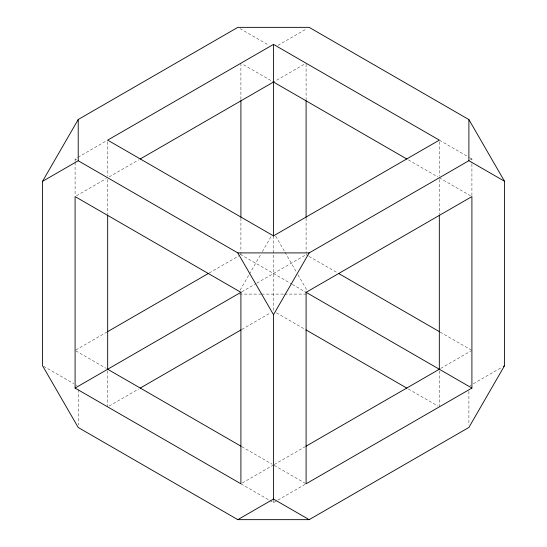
<?xml version="1.0" encoding="UTF-8"?>
<svg xmlns="http://www.w3.org/2000/svg" width="547" height="547" viewBox="0 0 547 547"><rect width="100%" height="100%" fill="white"/><g stroke="black" fill="none" stroke-linecap="round" stroke-linejoin="round"><path stroke-width="0.41" stroke-dasharray="2.73 2.05" d="M240.071 290.231L248.988 274.792M249.357 274.15L261.24 253.569M262.355 251.634L271.271 236.195M75.089 161.502L75.089 158.951L77.298 157.673M78.036 157.249L107.513 140.23M277.958 45.36L306.929 28.635M76.532 195.751L106.234 178.602M109.154 176.92L138.63 159.902M303.92 64.471L273.5 82.036L243.08 64.471M75.821 349.998L106.774 332.132M209.214 272.987L239.436 255.545M241.808 291.804L256.119 283.537M256.844 283.12L306.662 254.355M470.468 159.786L471.911 158.951L471.911 163.204M109.154 406.024L138.63 389.006M241.808 329.438L270.553 312.843M242.355 482.96L273.5 464.977M274.238 464.553L305.192 446.68M440.766 368.404L471.186 350.846M470.01 385.676L471.124 385.033M473.346 383.748L501.722 367.365M269.815 500.484L273.5 502.611L277.185 500.484M277.924 500.061L305.93 483.89M239.545 294.095L260.769 294.095M261.616 294.095L283.688 294.095M284.536 294.095L307.455 294.095M439.487 140.23L468.964 157.249M469.702 157.673L471.911 158.951M240.071 28.635L269.042 45.36M408.37 159.902L437.846 176.92M439.323 177.768L470.468 195.751M306.094 254.69L308.303 255.969M309.041 256.393L337.786 272.987M440.226 332.132L471.911 350.429M75.089 158.951L76.532 159.786M240.338 254.355L291.606 283.961M292.33 284.378L306.094 292.324M276.447 312.843L305.192 329.438M408.37 389.006L437.846 406.024M75.814 350.846L106.234 368.404M241.808 446.68L272.023 464.129M274.225 465.394L306.094 483.794M43.61 366.271L73.756 383.673M75.985 384.965L77.1 385.608M241.07 483.89L269.076 500.061M275.729 236.195L284.645 251.634M285.014 252.276L296.898 272.864M298.012 274.792L306.929 290.231M471.911 164.059L471.911 195.546M468.895 391.351L468.895 424.916M439.323 141.81L439.323 176.1M439.323 179.471L439.323 214.362M439.323 370.914L439.323 406.879M306.094 64.067L306.094 99.807M306.094 218.096L306.094 252.987M273.5 235.873L273.5 311.14M273.5 500.102L273.5 502.611M240.906 63.22L240.906 99.807M240.906 218.096L240.906 251.285M240.906 252.14L240.906 254.69M107.677 141.81L107.677 176.1M107.677 179.471L107.677 214.362M107.677 370.914L107.677 406.879M78.221 389.621L78.221 424.978M75.089 162.356L75.089 195.546"/><path stroke-width="0.82" d="M42.495 181.385L78.221 119.506L237.842 27.35L309.158 27.35L468.895 119.574L504.505 181.255L504.505 365.758L468.895 427.439L309.178 519.65L237.822 519.65L78.221 427.501L42.495 365.628L42.495 181.385L78.221 160.756L78.221 119.506M309.178 519.65L273.5 499.049L273.5 314.703L309.178 252.905L468.895 160.695L504.505 181.255M273.5 44.396L107.677 140.135L273.5 235.873L439.323 140.135L273.5 44.396L273.5 236.065M140.107 159.047L273.5 82.036L406.893 159.047M107.513 331.708L208.482 273.411M75.089 388.062L240.906 483.794L240.906 292.324L75.089 196.585L75.089 388.062L241.07 292.228M140.107 388.158L241.07 329.862M305.93 446.256L439.323 369.246L439.323 215.21M237.822 519.65L273.5 499.049M503.39 366.401L504.505 365.758M471.911 388.062L306.094 483.794L306.094 292.324L471.911 196.585L471.911 388.062L305.93 292.228M78.221 160.756L237.822 252.905L309.178 252.905M338.518 273.411L439.487 331.708M305.93 329.862L406.893 388.158M241.07 446.256L107.677 369.246L107.677 215.21M237.822 252.905L273.5 314.703M468.895 119.574L468.895 160.695M306.094 100.662L306.094 217.248M240.906 100.662L240.906 217.248"/></g></svg>
